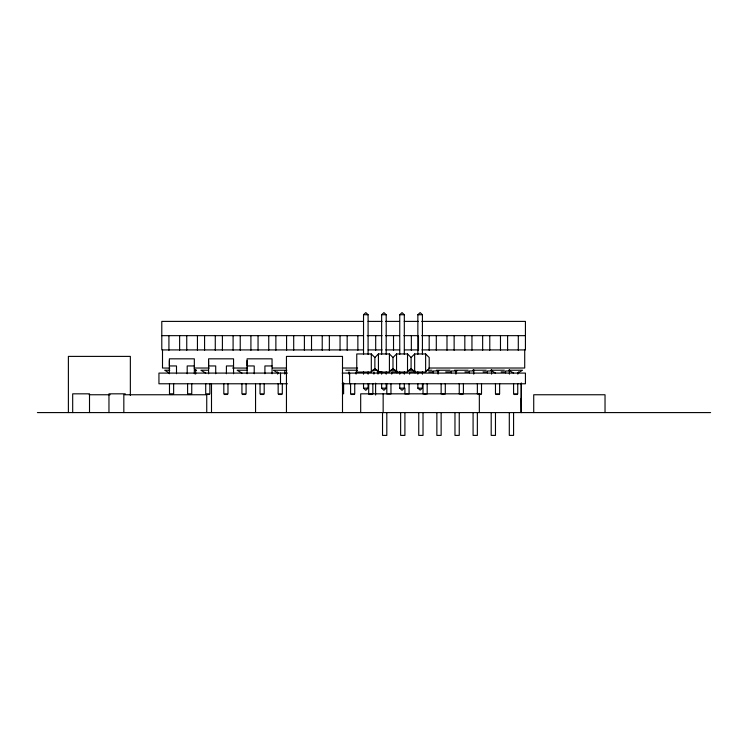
<?xml version="1.0" encoding="UTF-8"?>
<svg xmlns="http://www.w3.org/2000/svg" width="748" height="748" viewBox="0 0 748 748"><rect width="100%" height="100%" fill="white"/><g stroke="black" fill="none" stroke-linecap="round" stroke-linejoin="round"><path stroke-width="1.12" d="M169.375 373.766L169.375 360.601M208.589 373.766L208.589 360.601M247.092 373.766L247.092 360.601M517.822 374.112L518.551 371.906M374.87 357.516L371.307 353.954L356.759 353.954L356.759 372.055L371.307 372.055L374.87 368.493L374.87 357.516L378.432 353.954L389.418 353.954L392.981 357.516L392.981 368.493L396.543 372.055L407.52 372.055L411.091 368.493L411.091 357.516L414.654 353.954L425.631 353.954L429.202 357.516L429.202 368.493L425.631 372.055L414.654 372.055L411.091 368.493M392.981 357.516L396.543 353.954L407.52 353.954L411.091 357.516M374.87 368.493L378.432 372.055L389.418 372.055L392.981 368.493M404.313 383.509L404.313 388.175L402.031 390.325L399.75 388.175L399.75 383.509M363.528 354.365L363.528 314.73L365.809 312.599L368.091 314.73L368.091 354.365M381.639 354.365L381.639 314.73L383.92 312.599L386.202 314.73L386.202 354.365M399.75 354.365L399.75 314.73L402.031 312.599L404.313 314.73L404.313 354.365M417.861 354.365L417.861 314.73L420.142 312.599L422.424 314.73L422.424 354.365M368.091 383.509L368.091 388.175L365.809 390.316L363.528 388.175L363.528 383.509M386.202 383.509L386.202 388.175L383.92 390.288L381.639 388.175L381.639 383.509M422.424 383.509L422.424 388.175L420.142 390.138L417.861 388.175L417.861 383.509M517.738 373.084L522.515 370.232L508.808 370.232L513.586 373.084M521.169 412.587L521.197 383.144M363.528 314.73L368.091 314.73M381.639 314.73L386.202 314.73M399.75 314.73L404.313 314.73M417.861 314.73L422.424 314.73M363.425 321.397L161.792 321.397L161.792 349.914L363.472 349.914M368.091 321.397L382.069 321.397M385.566 321.397L399.554 321.397M404.219 321.397L418.207 321.397M421.704 321.397L525.433 321.397L525.433 349.914L421.891 349.914M161.792 335.656L363.425 335.656M367.137 335.656L382.069 335.656M385.566 335.656L399.554 335.656M403.864 335.656L418.207 335.656M421.704 335.656L525.433 335.656M368.147 349.914L382.172 349.914M385.678 349.914L399.694 349.914M404.369 349.914L418.702 349.914M194.33 365.95L187.196 365.95L187.196 373.748M233.544 365.95L226.41 365.95L226.41 373.748M272.048 365.95L264.914 365.95L264.914 373.748M169.787 368.091L162.503 368.025L162.503 349.914M194.059 368.025L209.244 368.025M232.609 368.025L247.429 368.091M272.337 368.025L286.362 368.025M342.444 368.025L357.628 368.025M428.903 368.025L524.713 368.025L524.713 349.914M169.787 370.232L164.71 370.232L169.487 373.084M194.517 370.232L196.528 370.232M207.785 370.232L200.932 370.232L205.709 373.084M247.429 370.232L237.153 370.232L241.931 373.084M286.839 370.232L273.375 370.232L278.153 373.084M345.819 370.232L357.516 370.232M372.551 370.232L377.394 370.232M390.662 370.232L395.505 370.232M408.773 370.232L412.933 370.232M426.884 370.232L431.961 370.232M436.365 370.232L450.072 370.232M454.475 370.232L468.183 370.232M472.586 370.232L486.294 370.232M504.404 370.232L490.697 370.232L495.475 373.084M438.861 370.961L433.148 370.961L433.148 372.859M456.972 370.961L451.259 370.961L451.259 372.859M473.942 370.961L469.37 370.961L469.37 372.859M492.053 370.961L487.481 370.961L487.481 372.859M509.725 370.961L505.592 370.961L505.592 372.859M381.863 371.906L377.291 371.906L378.021 374.112M392.476 371.906L396.926 371.906M410.587 371.906L415.037 371.906M428.698 371.906L433.148 371.906M445.696 371.906L451.259 371.906M464.919 371.906L469.37 371.906M483.03 371.906L487.481 371.906M501.141 371.906L505.592 371.906M287.419 373.084L158.941 373.084L158.941 383.78L287.419 383.78M342.182 373.084L525.433 373.084L525.433 383.78L342.182 383.78M363.528 388.175L368.091 388.175M381.639 388.175L386.202 388.175M399.75 388.175L404.313 388.175M417.861 388.175L422.424 388.175M125.29 393.831L108.965 393.831L108.965 412.587M169.983 394.476L173.143 394.476M188.094 394.476L191.254 394.476M206.205 394.476L209.365 394.476M224.316 394.476L227.476 394.476M242.427 394.476L245.587 394.476M260.538 394.476L263.698 394.476M278.649 394.476L281.809 394.476M351.083 394.476L354.243 394.476M369.194 394.476L372.354 394.476M424.696 394.476L425.519 394.476M442.807 394.476L443.629 394.476M460.918 394.476L462.124 394.476M478.645 394.476L481.02 394.476M495.971 394.476L499.131 394.476M514.082 394.476L517.242 394.476M89.124 394.757L110.106 394.757M37.4 412.587L710.6 412.587M521.197 398.329L521.319 412.597L521.319 383.154M605.029 412.587L605.029 394.757L533.726 394.757L533.726 412.587M518.299 335.656L518.299 350.288M517.738 383.49L517.738 393.906L513.586 393.906L513.586 383.49M513.577 412.587L513.577 435.401L509.304 435.401L509.304 412.587M509.388 369.615L509.388 374.122M507.602 335.656L507.602 350.288M500.477 335.656L500.477 350.288M499.627 383.49L499.627 393.906L495.475 393.906L495.475 383.49M495.466 412.587L495.466 435.401L491.193 435.401L491.193 412.587M491.558 369.615L491.558 374.122M489.781 335.656L489.781 350.288M482.647 335.656L482.647 350.288M481.516 383.49L481.516 393.906L477.364 393.906L477.364 383.49M479.337 412.587L479.337 393.831L360.686 393.831L360.686 412.587M477.355 412.587L477.355 435.401L473.082 435.401L473.082 412.587M473.736 369.615L473.736 374.122M471.951 335.656L471.951 350.288M464.826 335.656L464.826 350.288M463.405 383.49L463.405 393.906L459.253 393.906L459.253 383.49M459.244 412.587L459.244 435.401L454.971 435.401L454.971 412.587M455.906 370.746L455.906 374.122M454.13 335.656L454.13 350.288M446.995 335.656L446.995 350.288M445.294 383.49L445.294 393.906L441.142 393.906L441.142 383.49M441.133 412.587L441.133 435.401L436.86 435.401L436.86 412.587M438.085 370.746L438.085 374.122M436.299 335.656L436.299 350.288M429.174 335.656L429.174 350.288M427.183 383.49L427.183 393.906L423.031 393.906L423.031 383.49M425.631 353.954L425.631 372.055M423.022 412.587L423.022 435.401L418.749 435.401L418.749 412.587M422.424 371.85L422.424 374.187M418.478 335.656L418.478 350.288M417.861 371.85L417.861 374.187M415.037 370.961L415.037 372.859M414.654 353.954L414.654 372.055M411.344 335.656L411.344 350.288M409.567 371.868L409.567 374.122M409.072 383.49L409.072 393.906L404.92 393.906L404.92 388.119M407.52 353.954L407.52 372.055M404.911 412.587L404.911 435.401L400.638 435.401L400.638 412.587M404.313 371.85L404.313 374.187M399.75 371.85L399.75 374.187M396.926 370.961L396.926 372.859M396.543 353.954L396.543 372.055M393.523 335.656L393.523 350.288M391.737 371.868L391.737 374.122M390.961 383.49L390.961 393.906L386.81 393.906L386.81 383.49M389.418 353.954L389.418 372.055M386.81 412.587L386.81 435.401L382.527 435.401L382.527 412.587M386.202 371.85L386.202 374.187M383.154 393.831L383.154 412.587M381.639 371.85L381.639 374.187M378.432 353.954L378.432 372.055M375.692 335.656L375.692 350.288M375.608 383.154L375.608 395.019M373.916 371.868L373.916 374.122M372.85 383.49L372.85 393.906L368.699 393.906L368.699 383.49M371.307 353.954L371.307 372.055M368.091 371.85L368.091 374.187M363.528 371.85L363.528 374.187M357.871 335.656L357.871 350.288M356.085 371.868L356.085 374.122M354.739 383.49L354.739 393.906L350.588 393.906L350.588 383.49M349.625 373.084L349.625 383.78M348.961 371.868L348.961 374.122M347.175 335.656L347.175 350.288M343.613 382.808L343.613 393.906M342.5 412.587L342.5 356.394L286.456 356.394L286.456 412.587M340.05 335.656L340.05 350.288M329.354 335.656L329.354 350.288M322.22 335.656L322.22 350.288M311.523 335.656L311.523 350.288M304.399 335.656L304.399 350.288M293.702 335.656L293.702 350.288M286.568 335.656L286.568 350.288M284.792 370.746L284.792 374.122M282.305 383.49L282.305 393.906L278.153 393.906L278.153 383.49M280.509 373.084L280.509 383.78M277.658 371.868L277.658 374.122M275.872 335.656L275.872 350.288M272.048 373.766L272.048 358.825L247.092 358.825L247.092 365.95L254.217 365.95L254.217 373.748M268.747 335.656L268.747 350.288M264.194 383.49L264.194 393.906L260.042 393.906L260.042 383.49M258.051 335.656L258.051 350.288M255.554 383.92L255.554 412.587M250.917 335.656L250.917 350.288M246.083 383.49L246.083 393.906L241.931 393.906L241.931 383.49M240.23 335.656L240.23 350.288M233.544 373.766L233.544 358.825L208.589 358.825L208.589 365.95L215.714 365.95L215.714 373.748M233.096 335.656L233.096 350.288M227.972 383.49L227.972 393.906L223.82 393.906L223.82 383.49M222.399 335.656L222.399 350.288M215.274 335.656L215.274 350.288M211.497 383.92L211.497 412.587M209.861 383.49L209.861 393.906L205.709 393.906L205.709 383.49M206.738 412.587L206.738 394.757L123.831 394.757L123.831 412.587M204.578 335.656L204.578 350.288M197.444 335.656L197.444 350.288M195.658 369.615L195.658 374.122M194.33 373.766L194.33 358.825L169.375 358.825L169.375 365.95L176.5 365.95L176.5 373.748M191.75 383.49L191.75 393.906L187.598 393.906L187.598 383.49M186.748 335.656L186.748 350.288M179.623 335.656L179.623 350.288M173.639 383.49L173.639 393.906L169.487 393.906L169.487 383.49M168.926 335.656L168.926 350.288M130.348 395.383L130.348 356.394L68.386 356.394L68.386 412.587M89.508 412.587L89.508 393.831L72.687 393.831L72.687 412.587"/></g></svg>
